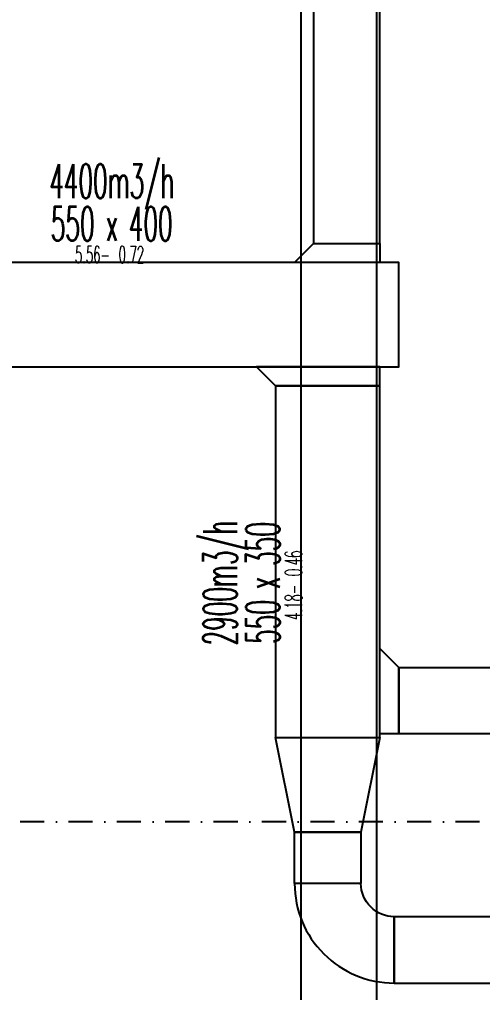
# Model space of a CAD drawing. Header units: inches. Extents: x -772 to 6765, y -813 to 4093.
# Drawn here: x 4790 to 5034, y 1610 to 2123 of the extents above; entities that cross this region are included whole.
import ezdxf
from ezdxf.enums import TextEntityAlignment as Align

# ---------------------------------------------------------------- set-up
doc = ezdxf.new("R2010")
doc.units = ezdxf.units.IN
doc.header["$MEASUREMENT"] = 0
doc.linetypes.add('DASHDOT', pattern=[25.4, 12.7, -6.35, 0, -6.35])
doc.layers.add('H_STR_Aks', color=250, linetype='DASHDOT')
doc.layers.add('MTY-UFLEME-KANALI', color=20, linetype='Continuous')
doc.layers.add('HIZ-PA', color=253, linetype='Continuous', lineweight=0, transparency=0.5)
doc.layers.add('MTY-UFLEME-KANALI-CAP', color=21, linetype='Continuous', lineweight=0)
doc.styles.add('CAP', font='simplxtw.shx', dxfattribs={"width": 0.65})

# ---------------------------------------------------------------- blocks, each defined once
blk = doc.blocks.new('*U230')
at = {"layer": 'HIZ-PA', "color": 3, "style": 'CAP', "width": 0.5}
blk.add_attdef('HIZ', text='', height=0.5, dxfattribs=at).set_placement((-0.049, -1.954), align=Align.BOTTOM_RIGHT)
blk.add_attdef('PA', text='', height=0.5, dxfattribs=at).set_placement((0.201, -1.954), align=Align.BOTTOM_LEFT)
at = {"layer": 'MTY-UFLEME-KANALI-CAP', "color": 7, "style": 'CAP', "width": 0.5}
for tag, p in [('DEBI', (0.001, -0.204)), ('X', (0.001, -1.454))]:
    blk.add_attdef(tag, text='', height=1, dxfattribs=at).set_placement(p, align=Align.BOTTOM_CENTER)
blk.add_attdef('A', text='', height=1, dxfattribs=at).set_placement((-0.499, -1.454), align=Align.BOTTOM_RIGHT)
blk.add_attdef('B', text='', height=1, dxfattribs=at).set_placement((0.501, -1.454), align=Align.BOTTOM_LEFT)
blk = doc.blocks.new('mekanik')
at = {"layer": 'MTY-UFLEME-KANALI'}
for points in [[(24250, 9287.5), (24215, 9287.5), (24215, 8845), (24250, 8845)], [(24248.34, 9107.83), (24208.34, 9107.83), (24208.34, 8077.35), (24248.34, 8077.35)], [(24250, 8845), (24250, 8835), (24205, 8835), (24215, 8845)], [(24035, 8835), (24035, 8780), (24259.93, 8780), (24259.93, 8835)], [(24250, 8770), (24250, 8780), (24185, 8780), (24195, 8770)], [(24195, 8584.49), (24250, 8584.49), (24250, 8770), (24195, 8770)], [(24260, 8586.35), (24250, 8586.35), (24250, 8631.35), (24260, 8621.35)], [(24678.57, 8621.35), (24678.57, 8586.35), (24260, 8586.35), (24260, 8621.35)], [(24240, 8534.49), (24205, 8534.49), (24195, 8584.49), (24250, 8584.49)], [(24205, 8534.49), (24240, 8534.49), (24240, 8507.5), (24205, 8507.5)], [(24257.5, 8490), (24257.5, 8455), (24676.79, 8455), (24676.79, 8490)]]:
    blk.add_lwpolyline(points, close=True, dxfattribs=at)
blk.add_lwpolyline([(24240, 8507.5), (24205, 8507.5, 0.414214), (24257.5, 8455), (24257.5, 8490, -0.414214)], format="xyb", close=True, dxfattribs=at)
at = {"layer": 'MTY-UFLEME-KANALI-CAP', "xscale": 18, "yscale": 18, "zscale": 18}
blk.add_blockref('*U230', (24108.57, 8867.17), dxfattribs=at).add_auto_attribs({'DEBI': '4400m3/h', 'X': 'x', 'A': '550', 'B': '400', 'PA': '0.72', 'HIZ': '5.56-'})
at = {"layer": 'MTY-UFLEME-KANALI-CAP', "xscale": 18, "yscale": 18, "zscale": 18, "rotation": 90}
blk.add_blockref('*U230', (24176.46, 8665.98), dxfattribs=at).add_auto_attribs({'DEBI': '2900m3/h', 'X': 'x', 'A': '550', 'B': '350', 'PA': '0.46', 'HIZ': '4.18-'})

msp = doc.modelspace()

# ---------------------------------------------------------------- linework, layer by layer
at = {"layer": 'H_STR_Aks'}
msp.add_line((6664.51, 1700), (-659.05, 1700), dxfattribs=at)

# ---------------------------------------------------------------- block references
msp.add_blockref('mekanik', (-19270, -6840))

doc.saveas('drawing.dxf')
